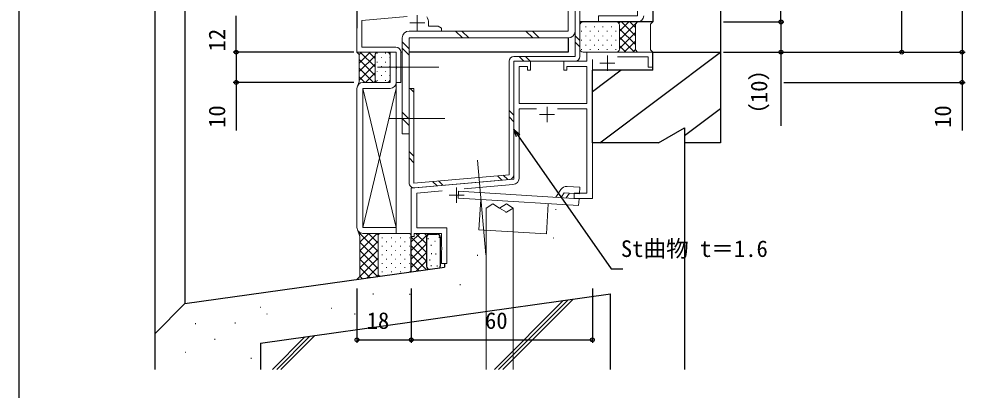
# Model space of a CAD drawing. Units: millimetres, scale not verified. Extents: x -438 to 438, y -554 to 551.
# Drawn here: x -436.8 to -123.3, y -220.4 to -97.5 of the extents above; entities that cross this region are included whole.
import ezdxf
from ezdxf.enums import TextEntityAlignment as Align

# ---------------------------------------------------------------- set-up
doc = ezdxf.new("R2010")
doc.units = ezdxf.units.MM
doc.header["$LTSCALE"] = 4
for name, color, linetype, lineweight in [('0-2_YKK_11', 211, 'Continuous', 18), ('0-3_YKK_11E', 4, 'Continuous', 18), ('0-5_YKK_13', 4, 'Continuous', 18)]:
    doc.layers.add(name, color=color, linetype=linetype, lineweight=lineweight)
for name, color, linetype in [('0-4_YKK_12', 2, 'Continuous'), ('0-7_YKK_D', 6, 'Continuous'), ('0-8_YKK_ZWAK', 7, 'Continuous'), ('0-9_YSS_K', 3, 'Continuous'), ('0-A_YSS_KE', 3, 'Continuous')]:
    doc.layers.add(name, color=color, linetype=linetype)
doc.styles.add('ＭＳ ゴシック', font='')
doc.styles.get('ＭＳ ゴシック').set_extended_font_data('MS Gothic')

msp = doc.modelspace()

# ---------------------------------------------------------------- linework, layer by layer
at = {"layer": '0-2_YKK_11'}
for p, q in [((-304.795, -96.296), (-304.795, -101.296)), ((-307.295, -98.796), (-302.295, -98.796))]:
    msp.add_line(p, q, dxfattribs=at)
for points in [[(-324.795, -96.496), (-324.795, -108.496), (-311.795, -108.496), (-311.795, -113.038), (-311.675, -113.222), (-311.675, -113.771), (-311.795, -113.955), (-311.795, -118.496), (-310.295, -118.496), (-310.295, -108.466)], [(-311.895, -106.866), (-323.165, -106.866), (-323.165, -97.99), (-308.165, -96.678)], [(-303.145, -101.496), (-296.795, -101.496), (-296.795, -100.496), (-297.886, -99.866), (-301.095, -99.866), (-301.095, -98.796)]]:
    msp.add_lwpolyline(points, dxfattribs=at)
for centre, radius, start, end in [((-304.795, -98.796), 3.7, 0, 31.96331), ((-311.895, -108.466), 1.6, 0.00001, 89.99999)]:
    msp.add_arc(centre, radius, start, end, dxfattribs=at)
at = {"layer": '0-3_YKK_11E'}
for p, q in [((-241.795, -109.646), (-241.795, -114.646)), ((-244.295, -112.146), (-239.295, -112.146)), ((-261.795, -126.646), (-261.795, -131.646)), ((-264.295, -129.146), (-259.295, -129.146)), ((-291.795, -153.348), (-291.795, -158.348)), ((-289.23, -153.767), (-273.094, -152.355)), ((-294.295, -155.848), (-289.295, -155.848))]:
    msp.add_line(p, q, dxfattribs=at)
for points in [[(-238.427, -109.996), (-228.295, -109.996), (-228.295, -113.496), (-226.795, -113.496), (-226.795, -108.496), (-248.595, -108.496), (-248.595, -111.496), (-256.295, -111.496), (-256.295, -114.496), (-255.295, -114.496), (-255.295, -113.296), (-248.595, -113.296), (-248.595, -125.496), (-270.995, -125.496), (-270.995, -113.296), (-268.295, -113.296), (-268.295, -114.496), (-267.295, -114.496), (-267.295, -111.496), (-272.795, -111.496), (-272.795, -150.522), (-306.795, -153.496), (-306.795, -169.496), (-305.795, -169.496), (-305.795, -168.496), (-296.795, -168.496), (-296.795, -172.826), (-296.652, -173.017), (-296.652, -173.976), (-296.795, -174.167), (-296.795, -178.496), (-294.995, -178.496), (-294.995, -166.696), (-304.995, -166.696), (-304.995, -155.146), (-296.51, -154.404)], [(-258.296, -127.296), (-248.595, -127.296), (-248.595, -155.196), (-252.795, -155.196), (-252.795, -156.996), (-246.795, -156.996), (-246.795, -110.871)], [(-270.995, -150.064), (-270.995, -127.296), (-265.293, -127.296)]]:
    msp.add_lwpolyline(points, dxfattribs=at)
msp.add_arc((-273.295, -150.064), 2.3, 274.99997, 0, dxfattribs=at)
at = {"layer": '0-4_YKK_12'}
for p, q in [((-391.798, 130.169), (-391.795, -201.753)), ((-381.799, 130.169), (-381.798, -191.756)), ((-324.795, 130.169), (-324.795, -100.496)), ((-226.792, 130.169), (-226.793, -98.505)), ((-226.793, -98.505), (-250.895, -98.495)), ((-254.795, -103.796), (-254.795, -108.496)), ((-309.795, -108.496), (-310.295, -108.496)), ((-254.795, -108.496), (-307.495, -108.496))]:
    msp.add_line(p, q, dxfattribs=at)
at = {"layer": '0-5_YKK_13'}
for p, q in [((-250.896, -99.506), (-250.893, -107.503)), ((-238.795, -98.506), (-249.896, -98.506)), ((-248.965, -100.01), (-248.965, -100.21)), ((-247.55, -98.506), (-247.55, -98.595)), ((-246.135, -100.01), (-246.135, -100.21)), ((-244.72, -98.506), (-244.72, -98.595)), ((-243.305, -100.01), (-243.305, -100.21)), ((-241.89, -98.506), (-241.89, -98.595)), ((-240.475, -100.01), (-240.475, -100.21)), ((-239.06, -98.506), (-239.06, -98.595)), ((-237.969, -98.942), (-237.532, -98.506)), ((-237.792, -107.503), (-237.795, -99.506)), ((-237.795, -99.506), (-237.792, -107.503)), ((-237.794, -101.596), (-234.704, -98.506)), ((-237.793, -104.424), (-231.876, -98.506)), ((-237.18, -98.506), (-232.543, -103.143)), ((-234.352, -98.506), (-232.544, -100.314)), ((-250.38, -101.425), (-250.38, -101.625)), ((-248.965, -103.04), (-248.965, -103.24)), ((-247.55, -101.425), (-247.55, -101.625)), ((-246.135, -103.04), (-246.135, -103.24)), ((-244.72, -101.425), (-244.72, -101.625)), ((-243.305, -103.04), (-243.305, -103.24)), ((-241.89, -101.425), (-241.89, -101.625)), ((-240.475, -103.04), (-240.475, -103.24)), ((-239.06, -101.425), (-239.06, -101.625)), ((-237.794, -100.721), (-232.542, -105.972)), ((-237.792, -107.251), (-232.544, -102.003)), ((-250.38, -104.455), (-250.38, -104.655)), ((-248.965, -106.07), (-248.965, -106.27)), ((-247.55, -104.455), (-247.55, -104.655)), ((-246.135, -106.07), (-246.135, -106.27)), ((-244.72, -104.455), (-244.72, -104.655)), ((-243.305, -106.07), (-243.305, -106.27)), ((-241.89, -104.455), (-241.89, -104.655)), ((-240.475, -106.07), (-240.475, -106.27)), ((-239.06, -104.455), (-239.06, -104.655)), ((-237.793, -103.55), (-232.84, -108.503)), ((-237.792, -106.379), (-235.669, -108.503)), ((-236.215, -108.503), (-232.543, -104.83)), ((-324.795, -108.496), (-317.794, -108.496)), ((-324.045, -109.266), (-323.276, -108.497)), ((-324.045, -112.094), (-320.448, -108.497)), ((-324.045, -114.922), (-318.795, -109.673)), ((-318.795, -113.398), (-323.696, -108.497)), ((-318.795, -110.569), (-320.867, -108.497)), ((-318.794, -117.496), (-318.794, -109.496)), ((-318.794, -109.497), (-318.794, -117.496)), ((-318.115, -108.686), (-318.115, -108.886)), ((-318.015, -108.521), (-318.039, -108.497)), ((-317.794, -108.496), (-314.795, -108.496)), ((-315.285, -108.686), (-315.285, -108.886)), ((-313.795, -109.496), (-313.795, -117.496)), ((-250.38, -107.485), (-250.38, -107.685)), ((-249.893, -108.503), (-238.792, -108.503)), ((-247.55, -107.485), (-247.55, -107.685)), ((-244.72, -107.485), (-244.72, -107.685)), ((-241.89, -107.485), (-241.89, -107.685)), ((-239.06, -107.485), (-239.06, -107.685)), ((-238.532, -108.468), (-238.497, -108.503)), ((-233.387, -108.503), (-232.542, -107.658)), ((-318.794, -116.227), (-324.045, -110.976)), ((-324.045, -117.751), (-318.795, -112.501)), ((-318.115, -111.716), (-318.115, -111.916)), ((-316.7, -110.101), (-316.7, -110.301)), ((-315.285, -111.716), (-315.285, -111.916)), ((-313.87, -110.101), (-313.87, -110.301)), ((-319.353, -118.496), (-324.045, -113.805)), ((-321.962, -118.496), (-318.794, -115.329)), ((-318.115, -114.746), (-318.115, -114.946)), ((-299.685, -113.496), (-317.995, -113.496)), ((-316.7, -113.131), (-316.7, -113.331)), ((-297.685, -113.496), (-315.995, -113.496)), ((-315.285, -114.746), (-315.285, -114.946)), ((-313.87, -113.131), (-313.87, -113.331)), ((-322.182, -118.496), (-324.045, -116.633)), ((-319.134, -118.496), (-318.65, -118.013)), ((-318.115, -117.776), (-318.115, -117.976)), ((-314.795, -118.496), (-317.794, -118.496)), ((-316.7, -116.161), (-316.7, -116.361)), ((-315.285, -117.776), (-315.285, -117.976)), ((-313.87, -116.161), (-313.87, -116.361)), ((-311.795, -118.496), (-311.795, -166.496)), ((-322.795, -166.496), (-311.795, -120.496)), ((-322.795, -120.496), (-311.795, -166.496)), ((-313.995, -130.496), (-295.685, -130.496)), ((-282.146, -175.632), (-284.892, -144.252)), ((-255.15, -152.957), (-250.965, -153.213)), ((-250.965, -153.212), (-251.097, -155.357)), ((-251.195, -157.006), (-291.12, -154.564)), ((-258.897, -156.535), (-257.208, -153.983)), ((-255.439, -156.746), (-254.387, -155.156)), ((-283.774, -157.318), (-284.385, -167.299)), ((-283.774, -157.318), (-251.335, -159.302)), ((-262.027, -168.667), (-261.416, -158.685)), ((-251.335, -159.302), (-251.195, -157.006)), ((-275.529, -161.505), (-275.263, -161.505)), ((-258.954, -160.639), (-258.754, -160.639)), ((-317.795, -174.52), (-324.365, -167.95)), ((-324.044, -168.822), (-323.564, -168.343)), ((-323.795, -171.402), (-320.889, -168.496)), ((-323.795, -174.23), (-318.061, -168.496)), ((-317.795, -171.692), (-320.99, -168.496)), ((-317.713, -168.945), (-318.162, -168.496)), ((-307.595, -168.496), (-316.995, -168.496)), ((-315.1, -168.505), (-314.9, -168.505)), ((-312.07, -168.505), (-311.87, -168.505)), ((-309.04, -168.505), (-308.84, -168.505)), ((-284.385, -167.299), (-262.027, -168.667)), ((-323.795, -177.059), (-317.795, -171.059)), ((-317.795, -177.349), (-323.795, -171.349)), ((-317.795, -169.296), (-317.795, -181.848)), ((-316.515, -169.92), (-316.315, -169.92)), ((-315.1, -171.335), (-314.9, -171.335)), ((-313.485, -169.92), (-313.285, -169.92)), ((-312.07, -171.335), (-311.87, -171.335)), ((-310.455, -169.92), (-310.255, -169.92)), ((-309.04, -171.335), (-308.84, -171.335)), ((-307.425, -169.92), (-307.225, -169.92)), ((-306.795, -180.527), (-306.795, -169.296)), ((-323.795, -179.887), (-317.795, -173.887)), ((-317.795, -180.177), (-323.795, -174.177)), ((-316.515, -172.75), (-316.315, -172.75)), ((-315.1, -174.165), (-314.9, -174.165)), ((-313.485, -172.75), (-313.285, -172.75)), ((-312.07, -174.165), (-311.87, -174.165)), ((-310.455, -172.75), (-310.255, -172.75)), ((-309.04, -174.165), (-308.84, -174.165)), ((-307.425, -172.75), (-307.225, -172.75)), ((-323.795, -182.716), (-317.795, -176.716)), ((-318.004, -182.797), (-323.795, -177.006)), ((-316.515, -175.58), (-316.315, -175.58)), ((-316.515, -178.41), (-316.315, -178.41)), ((-315.1, -176.995), (-314.9, -176.995)), ((-313.485, -175.58), (-313.285, -175.58)), ((-313.485, -178.41), (-313.285, -178.41)), ((-312.07, -176.995), (-311.87, -176.995)), ((-310.455, -175.58), (-310.255, -175.58)), ((-310.455, -178.41), (-310.255, -178.41)), ((-309.04, -176.995), (-308.84, -176.995)), ((-307.425, -175.58), (-307.225, -175.58)), ((-307.425, -178.41), (-307.225, -178.41)), ((-320.484, -183.145), (-323.795, -179.834)), ((-321.545, -183.294), (-317.795, -179.544)), ((-316.889, -182.64), (-307.484, -181.319)), ((-316.515, -181.24), (-316.315, -181.24)), ((-315.1, -179.825), (-314.9, -179.825)), ((-313.485, -181.24), (-313.285, -181.24)), ((-312.07, -179.825), (-311.87, -179.825)), ((-310.455, -181.24), (-310.255, -181.24)), ((-309.04, -179.825), (-308.84, -179.825)), ((-307.425, -181.24), (-307.232, -181.24)), ((-322.964, -183.494), (-323.795, -182.662)), ((-318.254, -182.832), (-317.681, -182.259))]:
    msp.add_line(p, q, dxfattribs=at)
at = {"layer": '0-5_YKK_13', "color": 1}
for p, q in [((-292.129, -101.496), (-289.829, -103.796)), ((-290.006, -101.496), (-287.706, -103.796)), ((-268.795, -101.496), (-266.495, -103.796)), ((-266.672, -101.496), (-264.372, -103.796)), ((-252.495, -103.039), (-250.895, -104.639)), ((-309.795, -105.043), (-307.495, -107.343)), ((-252.495, -105.162), (-250.895, -106.762)), ((-309.795, -107.166), (-307.495, -109.466)), ((-271.095, -109.896), (-269.495, -111.496)), ((-268.972, -109.896), (-267.372, -111.496)), ((-324.795, -166.496), (-324.795, -120.496)), ((-307.164, -120.496), (-305.895, -121.766)), ((-309.795, -128.377), (-307.495, -130.677)), ((-274.395, -127.808), (-272.795, -129.408)), ((-309.795, -130.5), (-307.495, -132.8)), ((-274.395, -129.931), (-272.795, -131.531)), ((-307.495, -141.377), (-305.895, -142.977)), ((-307.495, -143.5), (-305.895, -145.1)), ((-278.266, -149.394), (-276.789, -150.871)), ((-276.314, -149.224), (-274.837, -150.701)), ((-305.755, -153.406), (-274.255, -150.65)), ((-299.723, -151.272), (-298.246, -152.749)), ((-297.771, -151.101), (-296.294, -152.578)), ((-311.795, -168.496), (-322.795, -168.496))]:
    msp.add_line(p, q, dxfattribs=at)
for points in [[(-254.795, -60.497), (-231.795, -60.497), (-231.793, -96.506), (-244.796, -96.506), (-244.796, -98.506), (-231.793, -98.506)], [(-252.495, -101.496), (-252.495, -62.796), (-234.795, -62.796), (-234.795, -60.496)], [(-254.795, -62.796), (-254.795, -101.496), (-307.495, -101.496)], [(-250.895, -109.896), (-250.895, -81.496), (-252.495, -81.496), (-252.495, -109.896), (-272.795, -109.896)], [(-309.795, -103.796), (-309.795, -135.496), (-307.495, -135.496), (-307.495, -103.796), (-254.795, -103.796)], [(-322.795, -118.496), (-313.795, -118.496), (-313.795, -108.496), (-311.795, -108.496), (-311.795, -118.496)], [(-274.395, -111.496), (-274.395, -149.056), (-305.895, -151.812), (-305.895, -120.496), (-307.495, -120.496), (-307.495, -151.812)], [(-272.795, -149.056), (-272.795, -111.496), (-252.495, -111.496)], [(-313.795, -120.496), (-322.795, -120.496), (-322.795, -166.496), (-311.795, -166.496), (-311.795, -168.496)]]:
    msp.add_lwpolyline(points, dxfattribs=at)
at = {"layer": '0-5_YKK_13'}
for points in [[(-231.792, -108.503), (-232.542, -107.753), (-232.545, -99.256), (-231.795, -98.506), (-238.795, -98.506)], [(-238.792, -108.503), (-231.792, -108.503), (-232.542, -107.753), (-232.545, -99.256), (-231.795, -98.506)], [(-226.791, -108.496), (-227.541, -107.746), (-227.541, -99.246), (-226.791, -98.496)], [(-324.795, -108.496), (-324.045, -109.246), (-324.045, -118.349), (-324.63, -119.702)], [(-291.12, -154.564), (-291.26, -156.86), (-283.774, -157.318)], [(-257.168, -156.641), (-256.115, -155.05), (-251.097, -155.357)], [(-282.013, -160.105), (-279.763, -158.705), (-277.513, -160.105)], [(-273.013, -160.105), (-275.263, -158.705), (-277.513, -160.105)], [(-275.235, -158.705), (-275.249, -158.705), (-275.263, -158.705)], [(-282.013, -160.105), (-282.013, -194.289), (-282.013, -213.5)], [(-273.013, -160.105), (-275.263, -161.505), (-277.513, -160.105)], [(-273.013, -160.105), (-273.013, -193.025), (-273.013, -213.5)], [(-324.543, -167.468), (-323.795, -169.496), (-323.795, -182.748), (-324.795, -183.748)]]:
    msp.add_lwpolyline(points, dxfattribs=at)
at = {"layer": '0-5_YKK_13', "color": 1}
for centre, radius, start, end in [((-231.793, -96.506), 2, 270, 0), ((-307.495, -103.796), 2.3, 90, 180), ((-254.795, -101.496), 2.3, 270, 0), ((-272.795, -111.496), 1.6, 90, 180), ((-252.495, -109.896), 1.6, 270, 0), ((-322.795, -120.496), 2, 90, 180), ((-313.795, -118.496), 2, 270, 0), ((-274.395, -149.056), 1.6, 275, 360), ((-305.895, -151.812), 1.6, 180, 275), ((-322.795, -166.496), 2, 180, 270.00001)]:
    msp.add_arc(centre, radius, start, end, dxfattribs=at)
at = {"layer": '0-5_YKK_13'}
for centre, radius, start, end in [((-249.896, -99.506), 1, 90, 180), ((-238.795, -99.506), 1, 0, 90), ((-238.795, -99.506), 1, 0, 90), ((-317.794, -109.496), 1, 90, 180.01423), ((-317.794, -109.496), 1, 90, 180.01423), ((-317.794, -109.496), 1, 90, 180), ((-314.795, -109.496), 1, 0, 90), ((-249.893, -107.503), 1, 180, 270), ((-238.792, -107.503), 1, 270, 0), ((-238.792, -107.503), 1, 270, 0), ((-317.794, -117.496), 1, 180.00084, 269.75689), ((-317.794, -117.496), 1, 180, 270), ((-314.795, -117.496), 1, 270, 0), ((-255.29, -155.253), 2.3, 86.5, 146.49975), ((-316.995, -169.296), 0.8, 90, 180), ((-307.595, -169.296), 0.8, 0, 90), ((-307.595, -180.527), 0.8, 277.99462, 0.00001), ((-316.996, -181.848), 0.799, 179.97201, 277.66995)]:
    msp.add_arc(centre, radius, start, end, dxfattribs=at)
at = {"layer": '0-7_YKK_D'}
for p, q in [((-124.295, 368.5), (-124.295, -108.496)), ((-144.295, -108.496), (-144.295, -53.496)), ((-184.295, -98.496), (-184.295, -58.497)), ((-364.795, -108.496), (-364.795, -96.496)), ((-203.295, -98.496), (-183.295, -98.496)), ((-203.295, -98.496), (-183.295, -98.496)), ((-325.795, -108.496), (-365.795, -108.496)), ((-325.795, -108.496), (-365.795, -108.496)), ((-203.295, -108.496), (-143.295, -108.496)), ((-203.295, -108.496), (-183.295, -108.496)), ((-201.295, -108.496), (-123.295, -108.496)), ((-181.295, -108.496), (-123.295, -108.496)), ((-325.795, -118.496), (-365.795, -118.496)), ((-183.295, -118.496), (-123.295, -118.496)), ((-324.795, -186.77), (-324.795, -204.751)), ((-306.795, -186.77), (-306.795, -204.751)), ((-306.795, -186.77), (-306.795, -204.751)), ((-246.795, -186.77), (-246.795, -204.751)), ((-324.795, -203.751), (-306.795, -203.751)), ((-306.795, -203.751), (-246.795, -203.751))]:
    msp.add_line(p, q, dxfattribs=at)
for points in [[(-184.295, -98.496), (-184.295, -108.496), (-184.295, -132.901)], [(-364.795, -108.496), (-364.795, -118.496), (-364.795, -134.421)], [(-124.295, -108.496), (-124.295, -118.496), (-124.295, -134.421)], [(-271.892, -136.549), (-272.795, -134.069), (-270.773, -135.766)], [(-272.795, -134.069), (-271.332, -136.157), (-240.51, -180.176), (-236.71, -180.176)]]:
    msp.add_lwpolyline(points, dxfattribs=at)
for centre in [(-184.295, -98.496), (-364.795, -108.496), (-364.795, -108.496), (-184.295, -108.496), (-144.295, -108.496), (-124.295, -108.496), (-124.295, -108.496), (-364.795, -118.496), (-124.295, -118.496), (-324.795, -203.751), (-306.795, -203.751), (-306.795, -203.751), (-246.795, -203.751)]:
    msp.add_circle(centre, 0.637, dxfattribs=at)
at = {"layer": '0-8_YKK_ZWAK'}
msp.add_line((-436.8, 516.5), (-436.8, -553.5), dxfattribs=at)
at = {"layer": '0-9_YSS_K'}
for p, q in [((-204.295, 130.169), (-204.295, -108.496)), ((-244.295, -138.496), (-204.295, -108.496)), ((-226.795, -114.496), (-226.795, -108.496)), ((-237.295, -114.496), (-246.795, -121.621)), ((-204.295, -127.246), (-216.295, -136.246)), ((-303.963, -168.5), (-306.795, -171.332)), ((-301.137, -168.503), (-306.795, -174.161)), ((-306.795, -181.223), (-306.795, -169.2)), ((-305.252, -168.503), (-301.78, -171.974)), ((-302.424, -168.503), (-301.642, -169.284)), ((-300.723, -168.75), (-298.188, -168.75)), ((-306.795, -169.788), (-301.726, -174.857)), ((-301.78, -171.974), (-306.795, -176.989)), ((-301.723, -169.75), (-301.723, -179.371)), ((-301.298, -170.167), (-301.098, -170.167)), ((-299.03, -171.017), (-298.83, -171.017)), ((-297.613, -169.742), (-297.413, -169.742)), ((-297.188, -169.75), (-297.188, -179.371)), ((-259.714, -169.938), (-259.514, -169.938)), ((-306.795, -172.617), (-301.726, -177.686)), ((-301.78, -174.803), (-306.795, -179.817)), ((-306.795, -175.445), (-301.726, -180.514)), ((-300.306, -172.435), (-300.106, -172.435)), ((-300.164, -175.127), (-299.964, -175.127)), ((-298.747, -175.269), (-298.547, -175.269)), ((-306.795, -178.274), (-304.206, -180.862)), ((-301.78, -177.631), (-305.143, -180.994)), ((-300.731, -177.253), (-300.531, -177.253)), ((-284.915, -175.753), (-284.715, -175.753)), ((-300.306, -179.095), (-300.106, -179.095)), ((-298.322, -179.237), (-298.122, -179.237)), ((-290.731, -185.446), (-290.531, -185.446)), ((-319.492, -188.5), (-319.292, -188.5)), ((-307.344, -188.572), (-307.144, -188.572)), ((-279.259, -213.5), (-256.459, -190.7)), ((-277.845, -213.5), (-254.814, -190.469)), ((-276.431, -213.5), (-253.169, -190.238)), ((-356.791, -192.887), (-356.591, -192.887)), ((-333.378, -193.2), (-333.178, -193.2)), ((-354.702, -195.139), (-354.502, -195.139)), ((-325.624, -195.139), (-325.424, -195.139)), ((-378.379, -198.367), (-378.179, -198.367)), ((-365.243, -198.122), (-365.043, -198.122)), ((-371.999, -203.5), (-371.799, -203.5)), ((-352.798, -213.5), (-342.014, -202.716)), ((-351.384, -213.5), (-340.369, -202.485)), ((-349.97, -213.5), (-338.724, -202.254)), ((-381.757, -207.824), (-381.557, -207.824)), ((-359.989, -209.817), (-359.789, -209.817))]:
    msp.add_line(p, q, dxfattribs=at)
for centre, start, end in [((-300.723, -169.75), 90, 180), ((-298.188, -169.75), 0, 90), ((-300.723, -179.371), 180, 270), ((-298.188, -179.371), 328.37378, 0)]:
    msp.add_arc(centre, 1, start, end, dxfattribs=at)
at = {"layer": '0-A_YSS_KE'}
for p, q in [((-226.795, -114.496), (-246.795, -114.496)), ((-224.89, -138.496), (-216.295, -133.534)), ((-216.295, -133.534), (-216.295, -213.5)), ((-295.792, -178.496), (-295.792, -179.677)), ((-381.795, -191.756), (-295.792, -179.677)), ((-356.794, -204.792), (-240.795, -188.5)), ((-240.795, -213.5), (-240.795, -188.5)), ((-381.795, -191.753), (-391.795, -201.753)), ((-391.795, -201.753), (-391.792, -213.5)), ((-356.794, -204.792), (-356.794, -213.5))]:
    msp.add_line(p, q, dxfattribs=at)
for points in [[(-226.795, -108.496), (-204.295, -108.496), (-204.295, -138.496), (-216.295, -138.496)], [(-224.89, -138.496), (-246.795, -138.496), (-246.795, -114.496)]]:
    msp.add_lwpolyline(points, dxfattribs=at)

# ---------------------------------------------------------------- texts
at = {"layer": '0-7_YKK_D', "style": 'ＭＳ ゴシック'}
for s, p in [('12', (-366.795, -108.249)), ('（10）', (-187.189, -132.861)), ('10', (-366.795, -133.572)), ('10', (-126.295, -133.572))]:
    msp.add_text(s, height=5.499, rotation=90, dxfattribs=at).set_placement(p, align=Align.BOTTOM_LEFT)
for s, p in [('St曲物 t＝1.6', (-237.349, -177.946)), ('18', (-321.569, -201.751)), ('60', (-282.356, -201.751))]:
    msp.add_text(s, height=5.499, dxfattribs=at).set_placement(p, align=Align.BOTTOM_LEFT)

doc.saveas('drawing.dxf')
